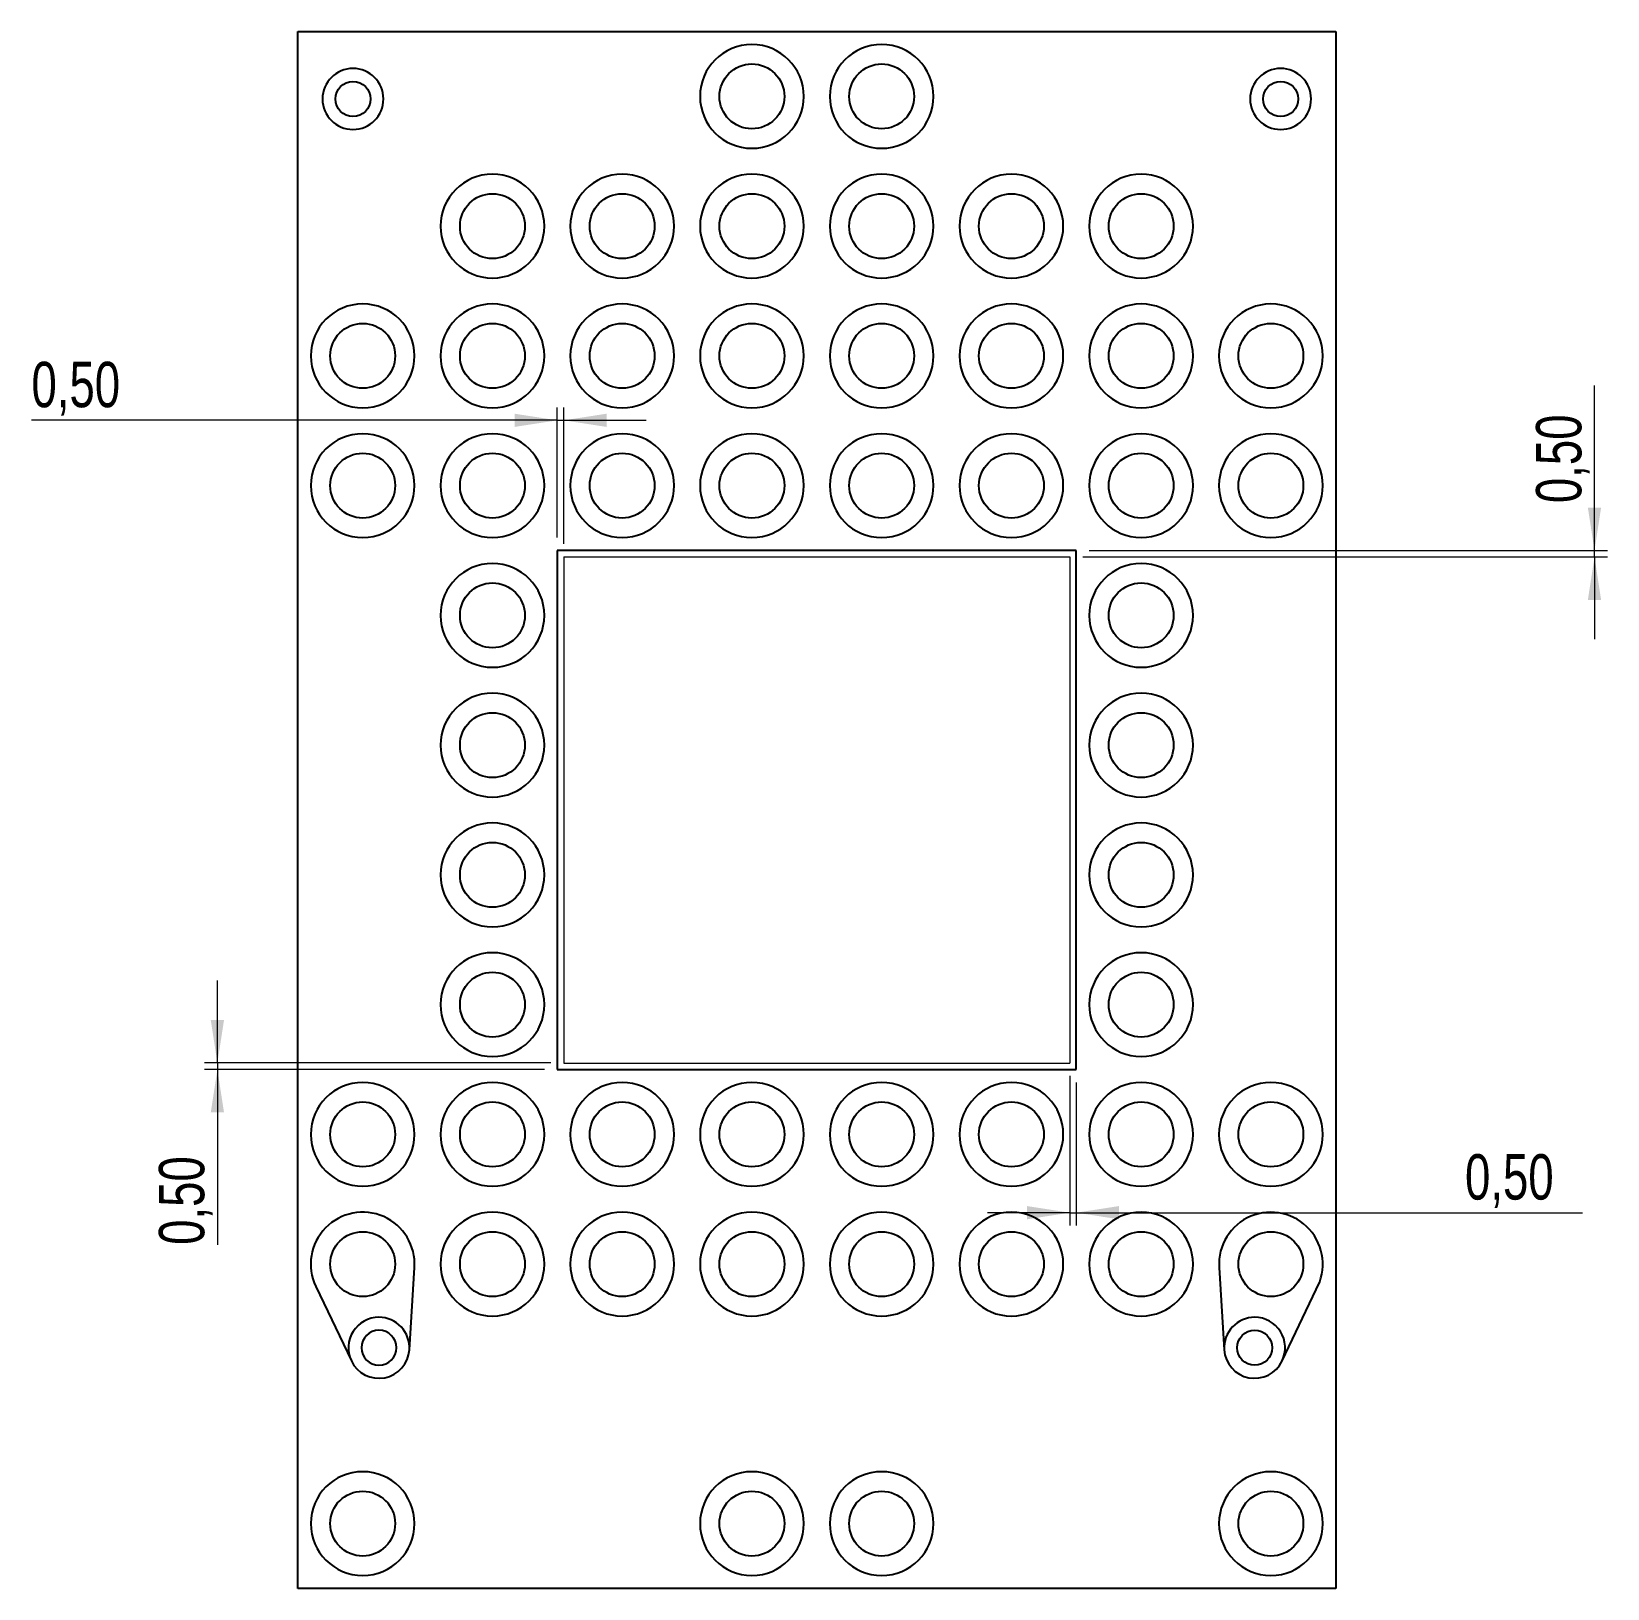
# Model space of a CAD drawing. Header units: millimetres. Extents: x 38 to 159, y 96 to 216.
import ezdxf

# ---------------------------------------------------------------- set-up
doc = ezdxf.new("R2010")
doc.units = ezdxf.units.MM
doc.styles.add('SLDTEXTSTYLE0', font='TXT', dxfattribs={"width": 0.75})
doc.dimstyles.new('SLDDIMSTYLE0', dxfattribs={"dimtxt": 3.5, "dimasz": 3.302, "dimexe": 0, "dimexo": 0.0625, "dimgap": 0.875, "dimtad": 1, "dimrnd": 1e-09, "dimdsep": 46, "dimtxsty": 'SLDTEXTSTYLE0', "dimsah": 1, "dimcen": 0.09, "dimadec": 0, "dimazin": 2, "dimtfac": 1, "dimtmove": 0, "dimatfit": 0, "dimfxl": 1, "dimfrac": 2, "dimtolj": 1, "dimtzin": 12, "dimarcsym": 0})

# ---------------------------------------------------------------- blocks, each defined once
blk = doc.blocks.new('_D')
at = {"color": 7, "linetype": 'Continuous', "lineweight": 0}
for p, q in [((158.46, 175.62), (158.46, 188.33)), ((119.02, 175.12), (159.46, 175.12)), ((119.52, 175.62), (159.46, 175.62)), ((158.46, 175.12), (158.46, 175.62)), ((158.46, 175.12), (158.46, 168.77))]:
    blk.add_line(p, q, dxfattribs=at)
at = {"color": 7, "linetype": 'Continuous', "lineweight": 18}
for points in [[(158.46, 175.62), (158.97, 178.92), (157.95, 178.92)], [(158.46, 175.12), (157.95, 171.81), (158.97, 171.81)]]:
    blk.add_solid(points, dxfattribs=at)
at = {"color": 7, "linetype": 'Continuous', "lineweight": 18, "insert": (153.95, 179.27), "char_height": 3.5, "attachment_point": 1, "rotation": 90, "style": 'SLDTEXTSTYLE0'}
blk.add_mtext('0,50', dxfattribs=at)
blk = doc.blocks.new('_D_1')
at = {"color": 7, "linetype": 'Continuous', "lineweight": 0}
for p, q in [((118.02, 135.12), (118.02, 123.58)), ((118.52, 134.62), (118.52, 123.58)), ((118.02, 124.58), (111.67, 124.58)), ((118.02, 124.58), (118.52, 124.58)), ((118.52, 124.58), (157.53, 124.58))]:
    blk.add_line(p, q, dxfattribs=at)
at = {"color": 7, "linetype": 'Continuous', "lineweight": 18}
for points in [[(118.02, 124.58), (114.72, 125.09), (114.72, 124.07)], [(118.52, 124.58), (121.82, 124.07), (121.82, 125.09)]]:
    blk.add_solid(points, dxfattribs=at)
at = {"color": 7, "linetype": 'Continuous', "lineweight": 18, "insert": (148.48, 129.09), "char_height": 3.5, "attachment_point": 1, "style": 'SLDTEXTSTYLE0'}
blk.add_mtext('0,50', dxfattribs=at)
blk = doc.blocks.new('_D_2')
at = {"color": 7, "linetype": 'Continuous', "lineweight": 0}
for p, q in [((52.32, 136.12), (52.32, 142.47)), ((78.02, 136.12), (51.32, 136.12)), ((52.32, 136.12), (52.32, 135.62)), ((77.52, 135.62), (51.32, 135.62)), ((52.32, 135.62), (52.32, 122.1))]:
    blk.add_line(p, q, dxfattribs=at)
at = {"color": 7, "linetype": 'Continuous', "lineweight": 18}
for points in [[(52.32, 136.12), (52.83, 139.42), (51.81, 139.42)], [(52.32, 135.62), (51.81, 132.31), (52.83, 132.31)]]:
    blk.add_solid(points, dxfattribs=at)
at = {"color": 7, "linetype": 'Continuous', "lineweight": 18, "insert": (47.81, 122.1), "char_height": 3.5, "attachment_point": 1, "rotation": 90, "style": 'SLDTEXTSTYLE0'}
blk.add_mtext('0,50', dxfattribs=at)
blk = doc.blocks.new('_D_3')
at = {"color": 7, "linetype": 'Continuous', "lineweight": 0}
for p, q in [((78.52, 176.62), (78.52, 186.65)), ((79.02, 176.12), (79.02, 186.65)), ((78.52, 185.65), (37.99, 185.65)), ((78.52, 185.65), (79.02, 185.65)), ((79.02, 185.65), (85.37, 185.65))]:
    blk.add_line(p, q, dxfattribs=at)
at = {"color": 7, "linetype": 'Continuous', "lineweight": 18}
for points in [[(78.52, 185.65), (75.22, 186.16), (75.22, 185.14)], [(79.02, 185.65), (82.32, 185.14), (82.32, 186.16)]]:
    blk.add_solid(points, dxfattribs=at)
at = {"color": 7, "linetype": 'Continuous', "lineweight": 18, "insert": (37.99, 190.16), "char_height": 3.5, "attachment_point": 1, "style": 'SLDTEXTSTYLE0'}
blk.add_mtext('0,50', dxfattribs=at)

msp = doc.modelspace()

# ---------------------------------------------------------------- linework, layer by layer
at = {"color": 7, "linetype": 'Continuous', "lineweight": 25}
for p, q in [((58.519, 95.616), (58.519, 215.616)), ((58.519, 215.616), (138.519, 215.616)), ((138.519, 215.616), (138.519, 95.616)), ((118.519, 175.616), (78.519, 175.616)), ((78.519, 175.616), (78.519, 135.616)), ((118.519, 135.616), (118.519, 175.616)), ((78.519, 135.616), (118.519, 135.616)), ((67.115, 114.019), (67.512, 120.366)), ((129.527, 120.366), (129.924, 114.019)), ((59.909, 118.893), (62.648, 113.154)), ((134.39, 113.154), (137.019, 118.663)), ((137.019, 118.663), (137.019, 118.68)), ((138.519, 95.616), (58.519, 95.616))]:
    msp.add_line(p, q, dxfattribs=at)
at = {"color": 7, "linetype": 'Continuous', "lineweight": 18}
for p, q in [((79.019, 175.116), (79.019, 136.116)), ((79.019, 175.116), (118.019, 175.116)), ((118.019, 175.116), (118.019, 136.116)), ((79.019, 136.116), (118.019, 136.116))]:
    msp.add_line(p, q, dxfattribs=at)
at = {"color": 7, "linetype": 'Continuous', "lineweight": 25}
for centre, radius in [((93.519, 210.616), 2.5), ((103.519, 210.616), 2.5), ((62.769, 210.416), 1.35), ((134.269, 210.416), 1.35), ((73.519, 200.616), 2.5), ((83.519, 200.616), 2.5), ((93.519, 200.616), 2.5), ((103.519, 200.616), 2.5), ((113.519, 200.616), 2.5), ((123.519, 200.616), 2.5), ((63.519, 190.616), 2.5), ((73.519, 190.616), 2.5), ((83.519, 190.616), 2.5), ((93.519, 190.616), 2.5), ((103.519, 190.616), 2.5), ((113.519, 190.616), 2.5), ((123.519, 190.616), 2.5), ((133.519, 190.616), 2.5), ((63.519, 180.616), 2.5), ((73.519, 180.616), 2.5), ((83.519, 180.616), 2.5), ((93.519, 180.616), 2.5), ((103.519, 180.616), 2.5), ((113.519, 180.616), 2.5), ((123.519, 180.616), 2.5), ((133.519, 180.616), 2.5), ((73.519, 170.616), 2.5), ((123.519, 170.616), 2.5), ((73.519, 160.616), 2.5), ((123.519, 160.616), 2.5), ((73.519, 150.616), 2.5), ((123.519, 150.616), 2.5), ((73.519, 140.616), 2.5), ((123.519, 140.616), 2.5), ((63.519, 130.616), 2.5), ((73.519, 130.616), 2.5), ((83.519, 130.616), 2.5), ((93.519, 130.616), 2.5), ((103.519, 130.616), 2.5), ((113.519, 130.616), 2.5), ((123.519, 130.616), 2.5), ((133.519, 130.616), 2.5), ((63.519, 120.616), 2.5), ((73.519, 120.616), 2.5), ((83.519, 120.616), 2.5), ((93.519, 120.616), 2.5), ((103.519, 120.616), 2.5), ((113.519, 120.616), 2.5), ((123.519, 120.616), 2.5), ((133.519, 120.616), 2.5), ((132.269, 114.166), 1.35), ((63.519, 100.616), 2.5), ((93.519, 100.616), 2.5), ((103.519, 100.616), 2.5), ((133.519, 100.616), 2.5)]:
    msp.add_circle(centre, radius, dxfattribs=at)
for centre, radius, start, end in [((93.519, 210.616), 4, 0, 180), ((103.519, 210.616), 4, 0, 180), ((62.769, 210.416), 2.35, 90, 270), ((62.769, 210.416), 2.35, 270, 90), ((134.269, 210.416), 2.35, 90, 270), ((134.269, 210.416), 2.35, 270, 90), ((93.519, 210.616), 4, 180, 0), ((103.519, 210.616), 4, 180, 0), ((73.519, 200.616), 4, 0, 180), ((83.519, 200.616), 4, 0, 180), ((93.519, 200.616), 4, 0, 180), ((103.519, 200.616), 4, 0, 180), ((113.519, 200.616), 4, 0, 180), ((123.519, 200.616), 4, 0, 180), ((73.519, 200.616), 4, 180, 0), ((83.519, 200.616), 4, 180, 0), ((93.519, 200.616), 4, 180, 0), ((103.519, 200.616), 4, 180, 0), ((113.519, 200.616), 4, 180, 0), ((123.519, 200.616), 4, 180, 0), ((63.519, 190.616), 4, 0, 180), ((73.519, 190.616), 4, 0, 180), ((83.519, 190.616), 4, 0, 180), ((93.519, 190.616), 4, 0, 180), ((103.519, 190.616), 4, 0, 180), ((113.519, 190.616), 4, 0, 180), ((123.519, 190.616), 4, 0, 180), ((133.519, 190.616), 4, 0, 180), ((63.519, 190.616), 4, 180, 0), ((73.519, 190.616), 4, 180, 0), ((83.519, 190.616), 4, 180, 0), ((93.519, 190.616), 4, 180, 0), ((103.519, 190.616), 4, 180, 0), ((113.519, 190.616), 4, 180, 0), ((123.519, 190.616), 4, 180, 0), ((133.519, 190.616), 4, 180, 0), ((63.519, 180.616), 4, 0, 180), ((73.519, 180.616), 4, 0, 180), ((83.519, 180.616), 4, 0, 180), ((93.519, 180.616), 4, 0, 180), ((103.519, 180.616), 4, 0, 180), ((113.519, 180.616), 4, 0, 180), ((123.519, 180.616), 4, 0, 180), ((133.519, 180.616), 4, 0, 180), ((63.519, 180.616), 4, 180, 0), ((73.519, 180.616), 4, 180, 0), ((83.519, 180.616), 4, 180, 0), ((93.519, 180.616), 4, 180, 0), ((103.519, 180.616), 4, 180, 0), ((113.519, 180.616), 4, 180, 0), ((123.519, 180.616), 4, 180, 0), ((133.519, 180.616), 4, 180, 0), ((73.519, 170.616), 4, 0, 180), ((123.519, 170.616), 4, 0, 180), ((73.519, 170.616), 4, 180, 0), ((123.519, 170.616), 4, 180, 0), ((73.519, 160.616), 4, 0, 180), ((123.519, 160.616), 4, 0, 180), ((73.519, 160.616), 4, 180, 0), ((123.519, 160.616), 4, 180, 0), ((73.519, 150.616), 4, 0, 180), ((123.519, 150.616), 4, 0, 180), ((73.519, 150.616), 4, 180, 0), ((123.519, 150.616), 4, 180, 0), ((73.519, 140.616), 4, 0, 180), ((123.519, 140.616), 4, 0, 180), ((73.519, 140.616), 4, 180, 0), ((123.519, 140.616), 4, 180, 0), ((63.519, 130.616), 4, 0, 180), ((73.519, 130.616), 4, 0, 180), ((83.519, 130.616), 4, 0, 180), ((93.519, 130.616), 4, 0, 180), ((103.519, 130.616), 4, 0, 180), ((113.519, 130.616), 4, 0, 180), ((123.519, 130.616), 4, 0, 180), ((133.519, 130.616), 4, 0, 180), ((63.519, 130.616), 4, 180, 0), ((73.519, 130.616), 4, 180, 0), ((83.519, 130.616), 4, 180, 0), ((93.519, 130.616), 4, 180, 0), ((103.519, 130.616), 4, 180, 0), ((113.519, 130.616), 4, 180, 0), ((123.519, 130.616), 4, 180, 0), ((133.519, 130.616), 4, 180, 0), ((63.519, 120.616), 4, 356.42282, 205.51294), ((73.519, 120.616), 4, 0, 180), ((83.519, 120.616), 4, 0, 180), ((93.519, 120.616), 4, 0, 180), ((103.519, 120.616), 4, 0, 180), ((113.519, 120.616), 4, 0, 180), ((123.519, 120.616), 4, 0, 180), ((133.519, 120.616), 4, 331.04498, 183.57719), ((73.519, 120.616), 4, 180, 0), ((83.519, 120.616), 4, 180, 0), ((93.519, 120.616), 4, 180, 0), ((103.519, 120.616), 4, 180, 0), ((113.519, 120.616), 4, 180, 0), ((123.519, 120.616), 4, 180, 0), ((64.769, 114.166), 2.35, 90, 205.51294), ((64.769, 114.166), 1.35, 90, 270), ((64.769, 114.166), 2.35, 356.42282, 90), ((64.769, 114.166), 1.35, 270, 90), ((132.269, 114.166), 2.35, 90, 183.57719), ((132.269, 114.166), 2.35, 334.48706, 90), ((64.769, 114.166), 2.35, 205.51294, 356.42282), ((132.269, 114.166), 2.35, 183.57719, 334.48706), ((63.519, 100.616), 4, 0, 180), ((93.519, 100.616), 4, 0, 180), ((103.519, 100.616), 4, 0, 180), ((133.519, 100.616), 4, 0, 180), ((63.519, 100.616), 4, 180, 0), ((93.519, 100.616), 4, 180, 0), ((103.519, 100.616), 4, 180, 0), ((133.519, 100.616), 4, 180, 0)]:
    msp.add_arc(centre, radius, start, end, dxfattribs=at)

# ---------------------------------------------------------------- dimensions: what is measured, and where the dimension line sits
at = {"color": 7, "linetype": 'Continuous', "lineweight": 18}
for base, p1, p2, picture, middle in [((79.019, 185.647), (78.519, 175.616), (79.019, 175.116), '_D_3', (42.519, 185.647)), ((118.519, 124.579), (118.019, 136.116), (118.519, 135.616), '_D_1', (153.007, 124.579))]:
    dim = msp.add_linear_dim(base=base, p1=p1, p2=p2, dimstyle='SLDDIMSTYLE0', dxfattribs=at)
    dim.commit()
    dim.dimension.update_dxf_attribs({"geometry": picture, "text_midpoint": middle, "dimtype": 160})
for base, p1, p2, picture, middle in [((158.461, 175.616), (118.019, 175.116), (118.519, 175.616), '_D', (158.461, 183.8)), ((52.317, 135.616), (79.019, 136.116), (78.519, 135.616), '_D_2', (52.317, 126.627))]:
    dim = msp.add_linear_dim(base=base, p1=p1, p2=p2, angle=90, dimstyle='SLDDIMSTYLE0', dxfattribs=at)
    dim.commit()
    dim.dimension.update_dxf_attribs({"geometry": picture, "text_midpoint": middle, "dimtype": 160})

doc.saveas('drawing.dxf')
